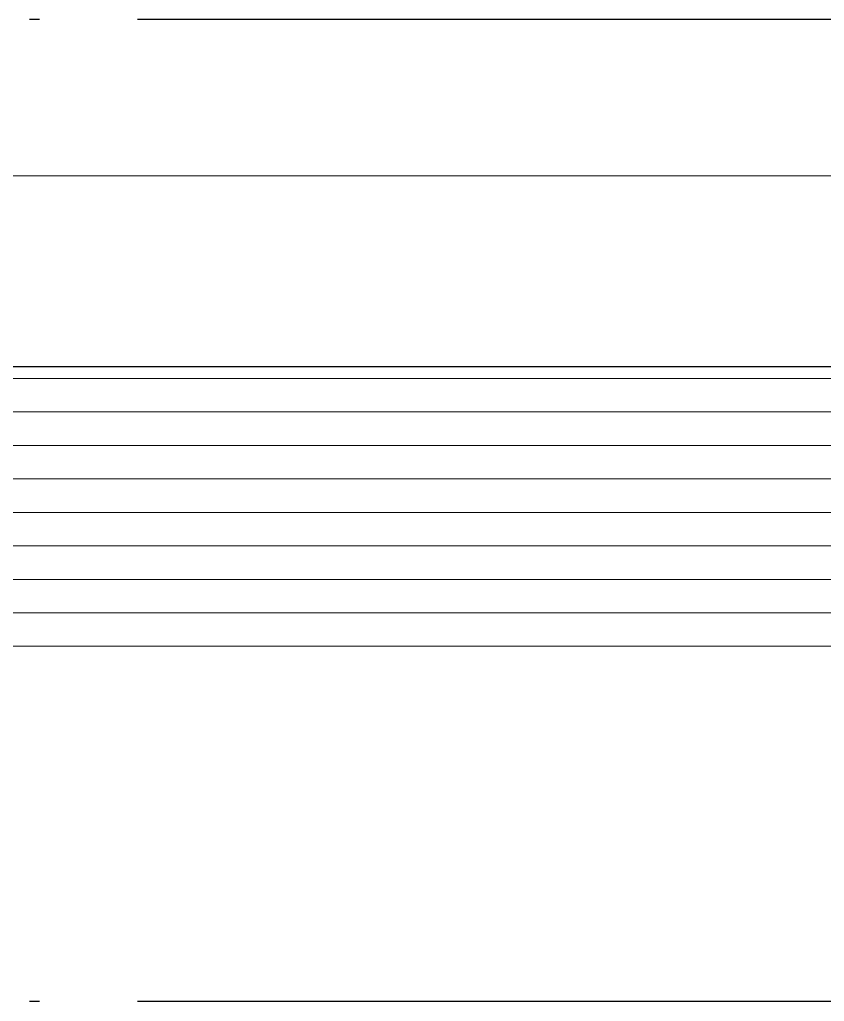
# Model space of a CAD drawing. Extents: x 27938 to 1507990, y 110129 to 923079.
# Drawn here: x 842219 to 842710, y 210607 to 211207 of the extents above; entities that cross this region are included whole.
import ezdxf

# ---------------------------------------------------------------- set-up
doc = ezdxf.new("R2010")
doc.units = 0
doc.header["$LTSCALE"] = 1000
doc.header["$MEASUREMENT"] = 0
doc.linetypes.add('DOTE', pattern=[2.42, 2, -0.2, 0.02, -0.2])
doc.layers.add('----建筑底图', color=8, linetype='Continuous')
doc.layers.add('DOTE', color=1, linetype='Continuous')
doc.layers.add('平面-空调预留孔', color=173, linetype='Continuous', lineweight=15)

# ---------------------------------------------------------------- blocks, each defined once
blk = doc.blocks.new('gdgdgdrgdfsfs')
at = {"layer": '平面-空调预留孔'}
for p, q in [((703030.02, 763961.62), (701455.02, 763961.62)), ((703023.86, 763845.19), (701461.18, 763845.19)), ((703023.86, 763844.89), (701461.18, 763844.89)), ((703023.86, 763837.79), (701461.18, 763837.79)), ((703026.17, 763817.33), (701458.87, 763817.33)), ((703026.17, 763796.87), (701458.87, 763796.87)), ((703026.17, 763776.42), (701458.87, 763776.42)), ((703026.17, 763755.96), (701458.87, 763755.96)), ((703026.17, 763735.5), (701458.87, 763735.5)), ((703026.17, 763715.04), (701458.87, 763715.04)), ((703026.17, 763694.59), (701458.87, 763694.59)), ((703026.17, 763674.13), (701458.87, 763674.13))]:
    blk.add_line(p, q, dxfattribs=at)
blk = doc.blocks.new('A$C7FBD0C6F')
at = {"layer": 'DOTE', "color": 169, "linetype": 'DOTE', "ltscale": 0.3}
for p, q in [((66302.47, -27399.8), (12302.47, -27399.8)), ((66302.47, -27999.8), (12302.47, -27999.8))]:
    blk.add_line(p, q, dxfattribs=at)
at = {"layer": '平面-空调预留孔', "color": 8, "xscale": -1}
blk.add_blockref('gdgdgdrgdfsfs', (730960.91, -791456.92), dxfattribs=at)

msp = doc.modelspace()

# ---------------------------------------------------------------- block references
at = {"layer": '----建筑底图', "ltscale": 0.5}
msp.add_blockref('A$C7FBD0C6F', (813614.11, 238606.8), dxfattribs=at)

doc.saveas('drawing.dxf')
